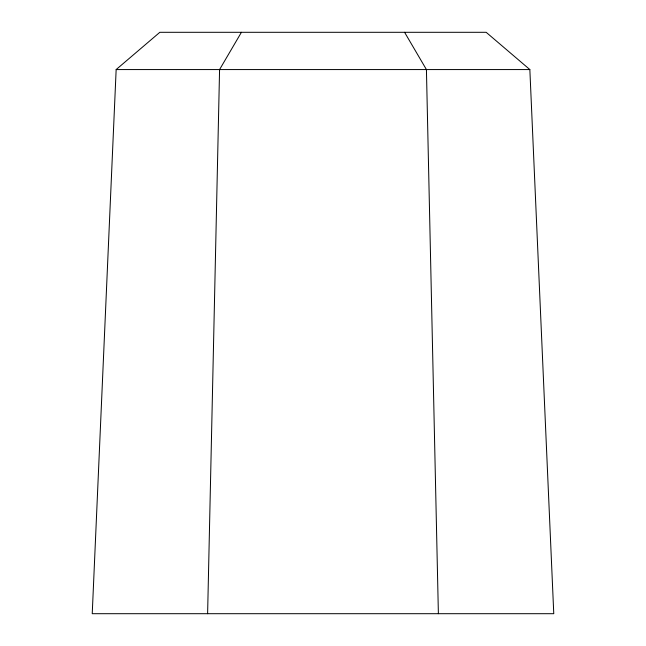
<?xml version="1.0" encoding="UTF-8"?>
<svg xmlns="http://www.w3.org/2000/svg" width="646" height="646" viewBox="0 0 646 646"><rect width="100%" height="100%" fill="white"/><g stroke="black" fill="none" stroke-linecap="round" stroke-linejoin="round"><path stroke-width="0.97" d="M207.616 613.7L219.575 69.566L241.418 32.3M116.151 69.566L92.233 613.7L553.767 613.7L529.849 69.566L486.163 32.3L159.837 32.3L116.151 69.566L529.849 69.566M404.582 32.3L426.425 69.566L438.384 613.7"/></g></svg>
